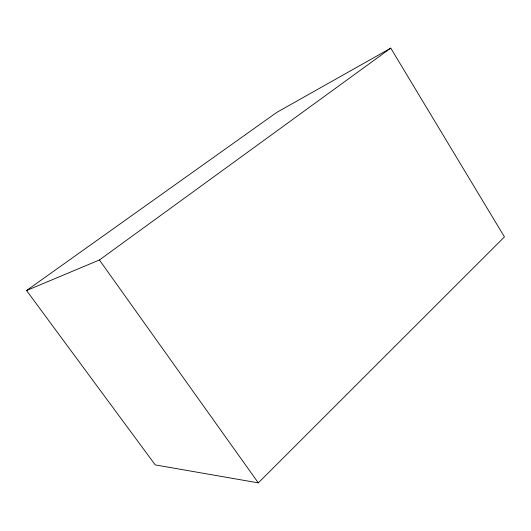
<?xml version="1.0" encoding="UTF-8"?>
<svg xmlns="http://www.w3.org/2000/svg" width="531" height="531" viewBox="0 0 531 531"><rect width="100%" height="100%" fill="white"/><g stroke="black" fill="none" stroke-linecap="round" stroke-linejoin="round"><path stroke-width="0.8" d="M258.298 482.865L504.45 236.906L390.763 48.135L276.658 112.472L26.55 290.523L155.258 464.91L258.298 482.865L99.41 259.978L26.55 290.523M99.41 259.978L390.763 48.135"/></g></svg>
